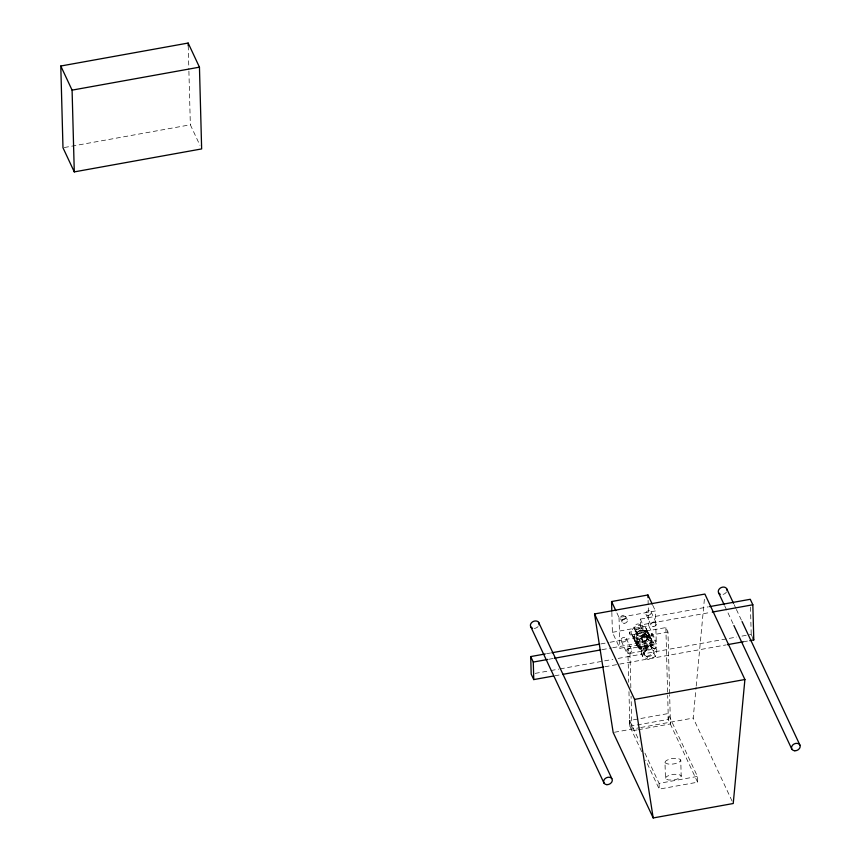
<?xml version="1.0" encoding="UTF-8"?>
<svg xmlns="http://www.w3.org/2000/svg" width="861" height="861" viewBox="0 0 861 861"><rect width="100%" height="100%" fill="white"/><g stroke="black" fill="none" stroke-linecap="round" stroke-linejoin="round"><path stroke-width="0.65" stroke-dasharray="4.3 3.23" d="M732.098 801.117L693.202 718.063L696.086 687.401M696.215 686.066L704.621 596.727M664.993 762.2L666.231 760.543L669.901 758.993A13.97 8.266 -1.5 0 1 673.593 758.337L677.779 758.412L680.459 759.477A2.68 1.582 -1.5 0 1 680.782 760.231L681.18 776.428L679.512 778.129L676.305 779.388A13.97 8.266 -1.5 0 1 672.613 780.044L668.427 779.969L665.747 778.904A2.68 1.582 -1.5 0 1 665.424 778.15L664.993 762.2A2.68 1.582 -1.5 0 0 665.316 762.954L667.996 764.03L672.183 764.105A13.97 8.266 -1.5 0 0 675.874 763.449L679.544 761.899L680.782 760.231M665.424 778.15L666.651 776.482L670.332 774.943A13.97 8.266 -1.5 0 1 674.012 774.287L678.199 774.351L680.879 775.427A2.68 1.582 -1.5 0 1 681.202 776.181M637.549 645.502L639.023 639.088L646.137 635.924L651.766 639.174L653.251 642.338L651.777 648.763L644.415 652.261A3.939 3.078 -25.1 0 0 644.415 654.79L646.869 656.351A5.758 4.488 -25.1 0 0 651.228 655.619L653.66 653.251A3.939 3.078 -25.1 0 0 653.65 650.722L651.207 649.151A5.758 4.488 -25.1 0 0 646.848 649.894L644.609 651.906L639.023 648.667L637.549 645.502L643.178 648.753L644.663 651.917M639.023 648.667L640.509 642.252L639.023 639.088M641.165 653.241L642.65 646.826L649.764 643.662L655.393 646.912L656.878 650.087L655.404 656.502L648.29 659.666L642.65 656.405L641.165 653.241L646.805 656.491L648.29 659.666M642.65 656.405L644.136 649.99L642.65 646.826M651.777 648.763L650.292 645.589L651.766 639.174M655.404 656.502L653.919 653.338L655.393 646.912M636.699 633.944L636.225 630.952L629.692 632.103L629.66 633.545L630.23 635.106L636.72 633.944L636.193 630.941M630.274 635.095L629.735 632.092M648.204 645.083C643.178 651.799 626.948 641.101 642.747 641.079L642.597 635.364A8.179 6.382 -25.1 0 1 648.667 635.838L650.023 636.903A7.157 5.586 -25.1 0 1 648.193 645.061A8.169 6.371 -25.1 0 1 638.033 646.084L637.162 645.341A7.157 5.586 -25.1 0 1 638.98 637.172A8.126 6.339 -25.1 0 1 649.614 636.494M648.753 646.234C644.674 649.937 636.118 648.85 635.999 642.295L636.925 645.33L635.999 642.295M640.509 642.252L647.623 639.088L653.251 642.338M643.178 648.753L650.292 645.589M644.136 649.99L651.25 646.826L656.878 650.087M646.805 656.491L653.919 653.338M64.295 147.522L190.346 124.791L199.946 145.305M616.907 612.935L619.037 617.498L655.415 610.944L656.233 641.725L619.866 648.29L612.386 632.329L611.848 612.257M642.747 641.079L641.262 637.904L640.25 619.124L708.355 606.844M640.25 619.124L642.823 624.612L710.928 612.332M612.386 632.329L648.763 625.775L656.233 641.725M644.954 645.782L627.82 648.882L629.929 653.381L647.063 650.292L644.954 645.782L644.577 631.404L665.865 627.561L667.975 632.071L669.61 693.299M546.595 653.703L550.566 652.993M600.87 643.92L608.813 642.489M610.137 642.252L633.965 637.958L634.514 639.12A6.899 5.381 -25.1 0 0 634.6 640.1A7.06 5.51 -25.1 0 0 635.666 642.155L637.022 643.21A8.201 6.404 -25.1 0 0 646.697 641.886A7.157 5.586 -25.1 0 0 648.613 633.664M644.577 631.404L646.686 635.902L667.975 632.071M634.514 639.12L641.262 637.904M549.167 659.203L553.139 658.482M602.119 649.646L611.385 647.978M612.709 647.741L636.537 643.447M535.133 673.388L549.63 670.773M550.943 670.536L558.854 669.115M560.167 668.879L612.871 659.375M618.144 658.417L736.715 637.043M741.988 636.085L751.212 634.428L752.234 636.623M554.839 675.788L560.102 674.841M604.906 666.758L726.114 644.911M743.237 641.822L748.51 640.864M641.682 751.642L629.789 726.253L629.639 720.506L668.007 713.586L697.453 776.439L697.604 782.197L659.235 789.117L645.653 760.102M629.789 726.253L668.319 719.409L667.684 695.451M614.485 732.259L639.411 727.76M640.724 727.523L693.202 718.063M637.118 729.924L631.996 730.838L631.07 696.118M638.399 729.687L670.428 723.918L669.643 694.633M644.932 753.138L659.085 783.359L697.453 776.439M640.573 631.048A8.179 6.382 -25.1 0 1 646.633 631.5L647.569 632.157M646.622 631.511L648.527 633.728M643.145 636.537A8.179 6.382 -25.1 0 1 649.205 636.989L650.55 638.044M647.784 632.135L647.364 631.737A8.126 6.339 -25.1 0 0 636.774 632.437L636.742 632.491A7.157 5.586 -25.1 0 0 634.837 640.627C637.581 644.006 643.059 643.167 646.18 640.745A7.157 5.586 -25.1 0 0 648.064 632.501L647.343 631.996A8.126 6.339 -25.1 0 0 636.753 632.695A7.157 5.586 -25.1 0 0 634.815 640.896M650.765 638.496L650.346 638.087A8.126 6.339 -25.1 0 0 639.755 638.797A7.157 5.586 -25.1 0 0 637.818 646.988M634.923 640.573L635.795 641.316A8.169 6.371 -25.1 0 0 645.944 640.283M634.901 640.832L635.773 641.585A8.169 6.371 -25.1 0 0 645.922 640.541A7.157 5.586 -25.1 0 0 647.838 632.34M637.904 646.934L638.776 647.676A8.169 6.371 -25.1 0 0 648.925 646.643A7.157 5.586 -25.1 0 0 650.841 638.432M634.837 640.649L633.965 637.958M645.933 634.245L643.49 632.684A5.758 4.488 -25.1 0 0 639.131 633.416L636.699 635.784A3.939 3.078 -25.1 0 0 636.699 638.313L639.153 639.884A5.758 4.488 -25.1 0 0 643.511 639.142L645.944 636.774A3.939 3.078 -25.1 0 0 645.933 634.245L653.8 651.045M634.353 639.841L635.203 641.563M734.11 604.594L735.811 608.221M736.381 609.437L742.053 621.545M724.801 606.079L733.314 624.247M652.746 605.24L655.415 610.944M651.024 611.762L656.276 622.977M645.944 614.237L651.196 625.452M651.659 633.922A2.82 2.206 -25.1 0 1 648.559 637.409A2.82 2.206 -25.1 0 1 647.02 633.911A2.82 2.206 -25.1 0 1 651.659 633.922L656.911 645.137A2.82 2.206 -25.1 0 1 653.811 648.624A2.82 2.206 -25.1 0 1 652.272 645.126A2.82 2.206 -25.1 0 1 656.911 645.137M648.451 633.083L649.431 635.214M650.69 637.85L651.454 639.529M645.976 628.121L648.43 633.341M648.656 635.848L649.194 637M646.503 636.236L651.755 647.45M646.137 635.924L647.623 639.088M649.764 643.662L651.25 646.826M640.412 625.323L643.425 631.737M642.597 635.364L643.135 636.516L642.823 624.612M634.202 628.326L637.205 634.74M636.548 637.99L644.426 654.79M625.667 616.336L627.26 619.726M634.256 639.626L634.998 641.208M636.483 644.394L637.237 645.987M631.78 634.665L634.234 639.884M697.604 782.197L668.158 719.344L668.007 713.586M620.598 618.811L622.18 622.202M626.259 638.421L631.511 649.625M621.179 640.896L626.442 652.111M629.639 720.506L639.271 741.052M750.48 607.102L751.212 634.428M665.865 627.561L667.641 694.117M659.085 783.359L659.235 789.117M648.085 600.343L648.763 625.775M646.686 635.902L647.063 650.292M629.929 653.381L630.855 688.111M627.82 648.882L628.713 682.267M628.96 691.62L629.886 726.34M619.037 617.498L619.866 648.29M188.225 45.73L188.871 69.849M188.903 71.194L190.346 124.791M726.49 591.927A4.531 3.541 -25.1 0 1 722.045 594.531M538.082 626.539A4.531 3.541 -25.1 0 1 533.755 628.412M647.16 632.684A8.201 6.404 -25.1 0 0 637.495 633.997A7.211 5.629 -25.1 0 0 634.546 640.11A7.243 5.65 -25.1 0 0 637.032 643.199M650.636 637.99A7.157 5.586 -25.1 0 1 648.731 646.213M647.87 632.082A7.157 5.586 -25.1 0 1 645.965 640.304M633.319 636.365L632.448 635.612A7.157 5.586 -25.1 0 1 634.266 627.443A8.126 6.339 -25.1 0 1 644.9 626.765L645.309 627.174A7.157 5.586 -25.1 0 1 643.49 635.343A8.169 6.371 -25.1 0 1 633.319 636.354M636.548 629.66A3.455 2.691 -25.1 0 0 640.487 625.495A3.455 2.691 -25.1 0 0 634.88 625.301A3.455 2.691 -25.1 0 0 636.548 629.66M639.551 636.085A3.455 2.691 -25.1 0 0 643.501 631.92A3.455 2.691 -25.1 0 0 637.883 631.726A3.455 2.691 -25.1 0 0 639.551 636.085M647.827 615.324A2.82 2.206 -25.1 0 0 651.11 611.956A2.82 2.206 -25.1 0 0 646.536 611.73A2.82 2.206 -25.1 0 0 647.827 615.324M653.079 626.539A2.82 2.206 -25.1 0 0 656.362 623.17A2.82 2.206 -25.1 0 0 651.788 622.944A2.82 2.206 -25.1 0 0 653.079 626.539M623.063 641.983A2.82 2.206 -25.1 0 0 626.345 638.604A2.82 2.206 -25.1 0 0 621.771 638.378A2.82 2.206 -25.1 0 0 623.063 641.983M628.315 653.198A2.82 2.206 -25.1 0 0 631.597 649.818A2.82 2.206 -25.1 0 0 627.023 649.592A2.82 2.206 -25.1 0 0 628.315 653.198M622.471 619.898A2.82 2.206 -25.1 0 0 625.753 616.53A2.82 2.206 -25.1 0 0 621.179 616.304A2.82 2.206 -25.1 0 0 622.471 619.898M624.053 623.289A2.82 2.206 -25.1 0 0 627.335 619.92A2.82 2.206 -25.1 0 0 622.761 619.694A2.82 2.206 -25.1 0 0 624.053 623.289M638.367 633.674A3.455 2.691 -25.1 0 0 642.392 629.552A3.455 2.691 -25.1 0 0 636.796 629.273A3.455 2.691 -25.1 0 0 638.367 633.674"/><path stroke-width="1.29" d="M744.905 679.512L733.228 803.517L653.198 817.95L613.172 732.496L594.553 613.947L704.879 594.058L744.905 679.512L634.579 699.401L594.553 613.947M60.787 66.017L188.15 43.05L199.451 67.169L201.646 148.921L74.283 171.888L62.982 147.758L60.787 66.017L72.087 90.136L74.283 171.888M72.087 90.136L199.451 67.169M611.816 610.912L611.568 601.548L647.935 594.983L652.207 604.099M709.668 606.607L750.265 599.288L752.837 604.777L753.784 639.917L749.823 640.627M712.241 612.096L752.837 604.777M553.515 676.025L533.755 679.587L531.183 674.098L530.71 656.577L545.271 653.951M551.89 652.756L599.547 644.157M530.71 656.577L533.282 662.066L547.844 659.44M554.462 658.245L600.795 649.894M562.739 674.367L603.583 666.995M727.427 644.674L743.237 641.822M752.751 637.721L753.784 639.917M726.738 588.849L733.54 603.378M742.053 621.545L799.923 745.099M718.558 592.755L724.23 604.863M733.873 625.463L791.754 749.005M611.568 601.548L615.841 610.664M538.631 622.352L611.827 778.602M530.893 627.012L604.088 783.262M634.579 699.401L653.198 817.95M647.935 594.983L648.01 597.663M533.282 662.066L533.755 679.587M188.15 43.05L188.225 45.73M720.302 594.273A4.531 3.541 -25.1 0 1 718.623 590.022A4.531 3.541 -25.1 0 1 723.66 587.073A4.531 3.541 -25.1 0 1 727.007 590.345M532.572 628.207A4.531 3.541 -25.1 0 1 530.796 623.794A4.531 3.541 -25.1 0 1 536.188 620.985A4.531 3.541 -25.1 0 1 539.018 624.838M794.821 750.781A4.531 3.541 -25.1 0 0 800.03 745.325A4.531 3.541 -25.1 0 0 792.669 745.045A4.531 3.541 -25.1 0 0 794.821 750.781M606.908 784.662A4.531 3.541 -25.1 0 0 612.16 779.237A4.531 3.541 -25.1 0 0 604.809 778.893A4.531 3.541 -25.1 0 0 606.908 784.662"/></g></svg>
